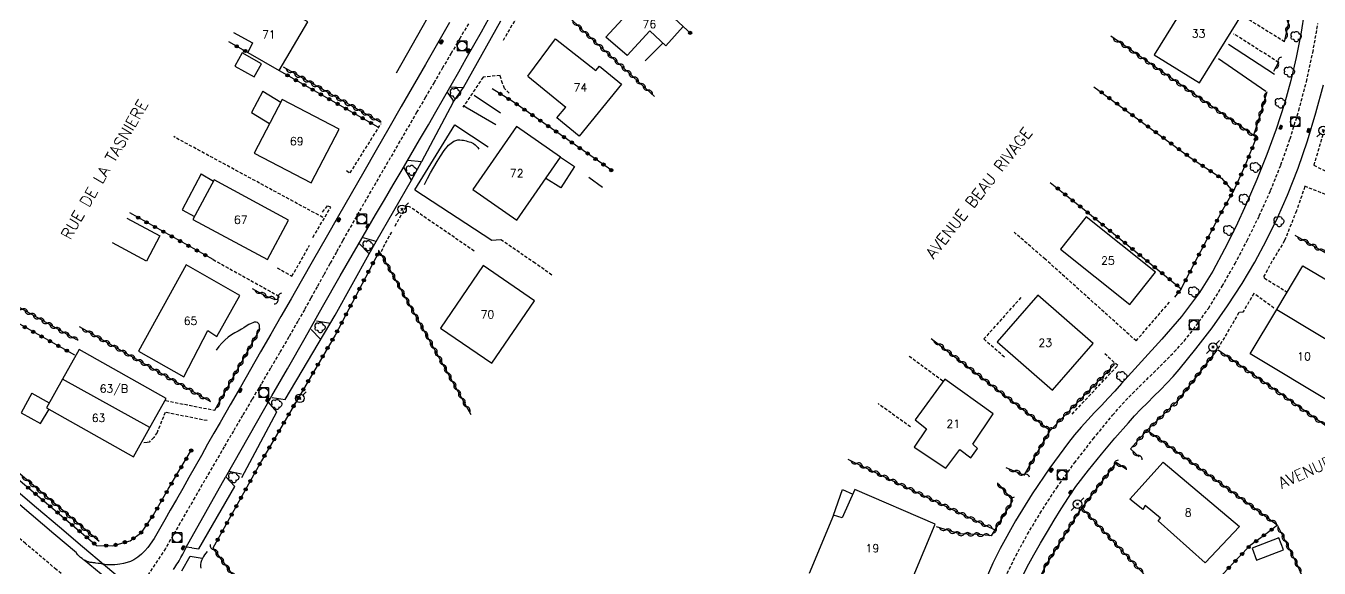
# Model space of a CAD drawing. Header units: millimetres. Extents: x 159000 to 160002, y 156999 to 158000.
# Drawn here: x 159634.4 to 159836.4, y 157409.7 to 157494.3 of the extents above; entities that cross this region are included whole.
import ezdxf
from ezdxf.enums import TextEntityAlignment as Align

# ---------------------------------------------------------------- set-up
doc = ezdxf.new("R2010")
doc.units = ezdxf.units.MM
doc.linetypes.add('DASHED', pattern=[0.75, 0.5, -0.25])
doc.layers.get('0').update_dxf_attribs({"linetype": 'CONTINUOUS'})
for name, color, linetype in [('W0001', 6, 'DASHED'), ('W0006', 2, 'CONTINUOUS'), ('W0008', 7, 'CONTINUOUS'), ('W0014', 7, 'CONTINUOUS'), ('W0017', 7, 'CONTINUOUS'), ('W0051', 7, 'CONTINUOUS'), ('W0101', 7, 'CONTINUOUS'), ('W0104', 1, 'CONTINUOUS'), ('W0112', 1, 'DASHED'), ('W0211', 2, 'CONTINUOUS'), ('W0300', 7, 'CONTINUOUS'), ('W0303', 7, 'CONTINUOUS'), ('W0310', 3, 'CONTINUOUS'), ('W0323', 7, 'CONTINUOUS'), ('W0333', 7, 'CONTINUOUS'), ('W0401', 7, 'CONTINUOUS'), ('W0420', 7, 'CONTINUOUS'), ('W0473', 7, 'CONTINUOUS'), ('W0989', 7, 'CONTINUOUS'), ('W0991', 7, 'CONTINUOUS'), ('W1102', 7, 'CONTINUOUS')]:
    doc.layers.add(name, color=color, linetype=linetype)
doc.styles.get("Standard").update_dxf_attribs({"font": 'romans.shx', "width": 0.85})

# ---------------------------------------------------------------- blocks, each defined once
blk = doc.blocks.new('T300')
for p, q in [((-0.8, 0.51), (-0.86, 0.34)), ((-0.86, 0.34), (-0.86, 0.17)), ((-0.86, 0.17), (-0.74, 0.06)), ((-0.69, 0.63), (-0.8, 0.51)), ((-0.8, -0.06), (-0.74, 0.06)), ((-0.74, 0.06), (-0.69, 0.11)), ((-0.57, 0.69), (-0.69, 0.63)), ((-0.46, 0.69), (-0.57, 0.69)), ((-0.29, 0.63), (-0.46, 0.69)), ((-0.29, 0.63), (-0.17, 0.74)), ((-0.23, 0.57), (-0.29, 0.63)), ((-0.17, 0.74), (-0.06, 0.8)), ((-0.06, 0.8), (0.06, 0.8)), ((0.06, 0.8), (0.23, 0.74)), ((0.23, 0.74), (0.34, 0.63)), ((0.34, 0.63), (0.4, 0.51)), ((0.46, 0.46), (0.34, 0.46)), ((0.4, 0.51), (0.4, 0.46)), ((0.57, 0.4), (0.46, 0.46)), ((0.57, 0.4), (0.69, 0.29)), ((0.69, 0.29), (0.74, 0.17)), ((0.74, 0.06), (0.69, -0.17)), ((0.74, 0.17), (0.74, 0.06)), ((-0.8, -0.17), (-0.8, -0.06)), ((-0.8, -0.23), (-0.8, -0.17)), ((-0.74, -0.34), (-0.8, -0.23)), ((-0.69, -0.4), (-0.74, -0.34)), ((-0.51, -0.46), (-0.69, -0.4)), ((-0.4, -0.46), (-0.51, -0.46)), ((-0.4, -0.46), (-0.34, -0.46)), ((-0.34, -0.46), (-0.34, -0.4)), ((-0.34, -0.51), (-0.34, -0.46)), ((-0.29, -0.63), (-0.34, -0.51)), ((-0.17, -0.74), (-0.29, -0.63)), ((-0.06, -0.8), (-0.17, -0.74)), ((0.06, -0.8), (-0.06, -0.8)), ((0.17, -0.74), (0.06, -0.8)), ((0.23, -0.69), (0.17, -0.74)), ((0.29, -0.46), (0.23, -0.46)), ((0.29, -0.63), (0.23, -0.69)), ((0.46, -0.4), (0.29, -0.46)), ((0.34, -0.51), (0.29, -0.63)), ((0.34, -0.51), (0.34, -0.46)), ((0.57, -0.34), (0.46, -0.4)), ((0.63, -0.29), (0.57, -0.34)), ((0.69, -0.17), (0.63, -0.29))]:
    blk.add_line(p, q)
blk = doc.blocks.new('T401')
for p, q in [((-0.3, 0.3), (0, 0.3)), ((-0.3, -0.25), (-0.3, 0.3)), ((-0.3, 0.15), (0, 0.15)), ((-0.3, 0), (0, 0)), ((0, 0.3), (0, -0.25)), ((-0.3, -0.15), (0, -0.15)), ((-0.3, -0.25), (-0.3, -0.3)), ((-0.3, -0.3), (0, -0.3)), ((0, -0.3), (0, -0.25))]:
    blk.add_line(p, q)
blk = doc.blocks.new('T420')
for p, q in [((0.75, 0.75), (-0.75, 0.75)), ((-0.75, 0.75), (-0.75, -0.75)), ((0.75, 0.75), (0.75, -0.75)), ((0.75, -0.75), (-0.75, -0.75))]:
    blk.add_line(p, q)
blk.add_ellipse((0, 0), major_axis=(-0.53, 0.53), ratio=1, start_param=3.926991, end_param=10.210176)
blk = doc.blocks.new('T473')
for p, q in [((-0.166667, 0.166667), (0.166667, -0.166667)), ((-0.166667, -0.166667), (0.166667, 0.166667)), ((0.500001, 0.500001), (1.000002, 1.000002)), ((-1.000002, -1.000002), (-0.500001, -0.500001))]:
    blk.add_line(p, q)
blk.add_ellipse((0, 0), major_axis=(0.471405, 0.471405), ratio=1, start_param=5.4977871438, end_param=11.780972451)
blk = doc.blocks.new('t310o')
at = {"color": 0, "linetype": 'Continuous'}
for centre, start, end in [((-0.5, 0.38), 216.8699, 323.1304), ((0.5, -0.37), 36.8699, 143.1303)]:
    blk.add_arc(centre, 0.625, start, end, dxfattribs=at)
blk = doc.blocks.new('t323o')
at = {"color": 0, "linetype": 'Continuous'}
for radius in [0.25, 0.15]:
    blk.add_circle((0, 0), radius, dxfattribs=at)

msp = doc.modelspace()

# ---------------------------------------------------------------- linework, layer by layer
at = {"layer": 'W0001'}
for points in [[(159703.49, 157494.63), (159702.15, 157492.33), (159700.81, 157490.04), (159699.46, 157487.74), (159698.12, 157485.45), (159696.78, 157483.15), (159695.44, 157480.86), (159692.79, 157476.29), (159690.14, 157471.73), (159687.49, 157467.17), (159684.87, 157462.59), (159683.86, 157460.79), (159682.86, 157459), (159681.86, 157457.2), (159680.87, 157455.39), (159679.87, 157453.59), (159678.87, 157451.79), (159677.87, 157450), (159676.85, 157448.21), (159675.43, 157445.75), (159674, 157443.29), (159672.56, 157440.85), (159671.11, 157438.4), (159669.67, 157435.96), (159668.22, 157433.51), (159666.78, 157431.07), (159665.34, 157428.61), (159663.04, 157424.65), (159660.75, 157420.69), (159658.46, 157416.72), (159656.18, 157412.74), (159648.69, 157401.4)], [(159787.31, 157408.18), (159788.98, 157411.61), (159790.81, 157414.95), (159792.77, 157418.23), (159795.37, 157422.22), (159798.16, 157426.09), (159801.08, 157429.85), (159804.1, 157433.54), (159805.61, 157435.27), (159807.2, 157436.93), (159808.83, 157438.54), (159810.48, 157440.14), (159812.12, 157441.75), (159813.72, 157443.4), (159815.26, 157445.11), (159816.71, 157446.9), (159819.07, 157450.21), (159821.22, 157453.66), (159823.22, 157457.19), (159825.11, 157460.78), (159827, 157464.65), (159828.77, 157468.59), (159830.38, 157472.59), (159831.82, 157476.66), (159833.18, 157481.09), (159834.37, 157485.58), (159835.37, 157490.1), (159836.17, 157494.67)], [(159648.69, 157401.4), (159643.89, 157405.43), (159639.1, 157409.46), (159634.31, 157413.5), (159629.52, 157417.54), (159623.06, 157422.98), (159616.6, 157428.42), (159610.13, 157433.85), (159603.66, 157439.28), (159581.21, 157458.01)]]:
    msp.add_lwpolyline(points, dxfattribs=at)
at = {"layer": 'W0006'}
for points in [[(159702.71, 157484.66), (159708.55, 157495.06)], [(159700.6, 157484.79), (159702.71, 157484.66)], [(159701.01, 157482.85), (159701.11, 157482.36), (159696.14, 157473.05), (159694, 157473.27)], [(159701.01, 157482.85), (159700.18, 157484.01)], [(159689.07, 157460.63), (159694.62, 157470.22), (159693.39, 157472.23)], [(159687.99, 157458.72), (159686.4, 157460.35)], [(159689.07, 157460.63), (159686.91, 157461.24)], [(159674.87, 157435.99), (159682.67, 157449.17), (159687.99, 157458.72)], [(159679.77, 157448.27), (159681.92, 157447.91)], [(159680.36, 157445.42), (159678.9, 157446.92)], [(159672.82, 157436.3), (159674.87, 157435.99)], [(159668.08, 157423.82), (159673.56, 157434.08), (159672.25, 157435.59)], [(159667.01, 157422.42), (159665.61, 157423.93)], [(159668.07, 157424.36), (159666.08, 157424.77)], [(159661.4, 157412.66), (159667.01, 157422.42)], [(159660.27, 157412.82), (159659.4, 157412.92)], [(159660.27, 157412.82), (159661.4, 157412.66)]]:
    msp.add_lwpolyline(points, dxfattribs=at)
at = {"layer": 'W0008'}
for points in [[(159665.59, 157423.9), (159667.99, 157428.12), (159670.4, 157432.34), (159672.8, 157436.56), (159675.21, 157440.78), (159677.97, 157445.62), (159680.72, 157450.45), (159683.48, 157455.29), (159686.26, 157460.11), (159687.62, 157462.46), (159688.99, 157464.8), (159690.37, 157467.13), (159691.75, 157469.47), (159693.13, 157471.8), (159694.5, 157474.14), (159695.87, 157476.48), (159697.23, 157478.82), (159698.42, 157480.9), (159699.61, 157482.97), (159700.79, 157485.05), (159701.97, 157487.13), (159703.15, 157489.22), (159704.33, 157491.3), (159705.51, 157493.38), (159706.69, 157495.46)], [(159659.4, 157412.92), (159665.56, 157423.87)]]:
    msp.add_lwpolyline(points, dxfattribs=at)
at = {"layer": 'W0014'}
for points in [[(159834.08, 157496.62), (159833.49, 157492.97), (159832.78, 157489.34), (159831.92, 157485.74), (159830.94, 157482.17), (159829.65, 157478.17), (159828.21, 157474.23), (159826.64, 157470.34), (159824.96, 157466.49), (159823.32, 157462.95), (159821.6, 157459.44), (159819.73, 157456), (159817.65, 157452.69), (159814.85, 157448.93), (159811.79, 157445.38), (159808.62, 157441.93), (159805.5, 157438.46), (159804.47, 157437.31), (159803.41, 157436.18), (159802.34, 157435.06), (159801.27, 157433.94), (159800.21, 157432.81), (159799.17, 157431.66), (159798.16, 157430.48), (159797.19, 157429.27), (159794.28, 157425.31), (159791.52, 157421.24), (159788.94, 157417.06), (159786.56, 157412.76), (159785.41, 157410.43), (159784.36, 157408.06)], [(159700.52, 157494.83), (159696.76, 157488.28), (159693, 157481.73), (159691.05, 157478.32), (159689.09, 157474.91), (159687.14, 157471.49), (159685.18, 157468.08), (159683.22, 157464.67), (159681.27, 157461.26), (159679.31, 157457.84), (159677.36, 157454.43), (159675.78, 157451.68), (159674.2, 157448.93), (159672.62, 157446.18), (159671.03, 157443.43), (159669.45, 157440.68), (159667.87, 157437.93), (159666.29, 157435.17), (159664.72, 157432.42), (159663.74, 157430.71), (159662.76, 157428.99), (159661.79, 157427.27), (159660.81, 157425.55), (159659.84, 157423.83), (159658.86, 157422.12), (159657.87, 157420.4), (159656.88, 157418.7), (159656.06, 157417.23), (159655.26, 157415.74), (159654.4, 157414.28), (159653.4, 157412.91), (159652.93, 157412.36), (159652.42, 157411.84), (159651.86, 157411.37), (159651.24, 157410.97), (159650.72, 157410.72), (159650.17, 157410.54), (159649.61, 157410.41), (159649.05, 157410.3), (159648.67, 157410.24), (159648.28, 157410.21), (159647.9, 157410.19), (159647.51, 157410.19), (159647.24, 157410.19), (159646.97, 157410.21), (159646.7, 157410.23), (159646.43, 157410.27)], [(159701.11, 157482.36), (159702.71, 157484.66)], [(159789.83, 157407.96), (159790.77, 157409.86), (159791.78, 157411.73), (159792.84, 157413.57), (159793.91, 157415.39), (159794.97, 157417.18), (159796.06, 157418.94), (159797.19, 157420.69), (159798.38, 157422.39), (159800.32, 157424.97), (159802.35, 157427.48), (159804.45, 157429.94), (159806.57, 157432.37), (159807.54, 157433.43), (159808.53, 157434.46), (159809.54, 157435.48), (159810.56, 157436.49), (159811.57, 157437.5), (159812.57, 157438.53), (159813.55, 157439.58), (159814.49, 157440.66), (159817.12, 157443.89), (159819.65, 157447.19), (159822.06, 157450.59), (159824.33, 157454.08), (159826.31, 157457.42), (159828.15, 157460.83), (159829.85, 157464.31), (159831.42, 157467.86), (159833.07, 157472.08), (159834.53, 157476.37), (159835.85, 157480.71), (159837.04, 157485.08)], [(159694.62, 157470.22), (159696.14, 157473.05)], [(159687.98, 157458.72), (159689.07, 157460.63)], [(159657.43, 157409.48), (159657.61, 157409.75), (159657.78, 157410.01), (159657.96, 157410.28), (159658.13, 157410.54), (159658.29, 157410.82), (159658.58, 157411.34), (159658.86, 157411.86), (159659.13, 157412.39), (159659.4, 157412.92)], [(159658.71, 157409.24), (159660.03, 157411.54)], [(159660.03, 157411.54), (159661.9, 157411.24)]]:
    msp.add_lwpolyline(points, dxfattribs=at)
at = {"layer": 'W0017'}
for points in [[(159822.2, 157491.43), (159829.37, 157486.75)], [(159828.01, 157484.05), (159820.66, 157489.16)], [(159707.79, 157478.84), (159702.68, 157481.82)], [(159701.34, 157478.87), (159706.57, 157475.43)], [(159707.12, 157460.8), (159695.11, 157468.67)], [(159708.52, 157460.9), (159707.12, 157460.8)], [(159670.7, 157446.53), (159670.78, 157446.67), (159670.84, 157446.83), (159670.87, 157446.99), (159670.88, 157447.16), (159670.87, 157447.37), (159670.84, 157447.59), (159670.74, 157447.81), (159670.57, 157447.98), (159670.31, 157448.06), (159670.04, 157448.03), (159669.8, 157447.94), (159669.58, 157447.86), (159669.18, 157447.68), (159668.79, 157447.45), (159668.43, 157447.19), (159668.06, 157446.96), (159667.53, 157446.66), (159667, 157446.38), (159666.47, 157446.07), (159665.98, 157445.72), (159665.45, 157445.26), (159664.95, 157444.77), (159664.49, 157444.25), (159664.07, 157443.69)]]:
    msp.add_lwpolyline(points, dxfattribs=at)
at = {"layer": 'W0051'}
for points in [[(159646.78, 157409.96), (159643.2, 157413.01), (159639.62, 157416.06), (159636.03, 157419.1), (159632.44, 157422.13), (159625.5, 157427.98), (159618.56, 157433.82), (159611.61, 157439.65), (159604.65, 157445.47), (159601.66, 157447.97), (159598.66, 157450.47), (159595.66, 157452.97), (159592.66, 157455.47), (159589.66, 157457.96), (159586.66, 157460.46), (159583.66, 157462.96), (159580.66, 157465.46), (159575.3, 157469.96), (159569.93, 157474.45), (159564.58, 157478.95), (159559.22, 157483.46)], [(159642.27, 157412.04), (159638.73, 157415.04), (159635.18, 157418.05), (159631.63, 157421.04), (159628.07, 157424.03), (159624.75, 157426.81), (159621.43, 157429.57), (159618.1, 157432.34), (159614.77, 157435.1), (159611.44, 157437.86), (159608.12, 157440.62), (159604.79, 157443.39), (159601.48, 157446.16), (159595.03, 157451.57), (159588.59, 157456.99), (159582.16, 157462.42), (159575.73, 157467.85)], [(159646.65, 157410.25), (159646.32, 157410.31), (159645.98, 157410.37), (159645.65, 157410.42), (159645.31, 157410.47), (159645.16, 157410.49), (159645.02, 157410.51), (159644.87, 157410.52), (159644.72, 157410.53), (159644.57, 157410.54), (159644.42, 157410.56), (159644.27, 157410.59), (159644.13, 157410.63), (159643.87, 157410.73), (159643.61, 157410.85), (159643.37, 157410.99), (159643.14, 157411.15), (159642.9, 157411.34), (159642.68, 157411.55), (159642.47, 157411.77), (159642.27, 157412.01)], [(159659.05, 157398.07), (159656.94, 157399.84), (159654.83, 157401.6), (159652.71, 157403.35), (159650.59, 157405.1), (159648.81, 157406.56), (159647.03, 157408.01), (159645.24, 157409.46), (159643.45, 157410.9)], [(159660.11, 157398.82), (159646.78, 157409.96)]]:
    msp.add_lwpolyline(points, dxfattribs=at)
at = {"layer": 'W0101'}
for points in [[(159817.41, 157500.78), (159810.58, 157489.77), (159817.66, 157485.38), (159824.49, 157496.4)], [(159724.97, 157492.51), (159731.33, 157499.49), (159737.02, 157494.21), (159734.3, 157491.15), (159731.83, 157493.5), (159728.26, 157489.65)], [(159674.38, 157482.8), (159670.03, 157474.43), (159678.95, 157469.78), (159683.3, 157478.15)], [(159710.98, 157478.59), (159704.16, 157468.76), (159711.07, 157463.97), (159717.89, 157473.8)], [(159660.46, 157464.09), (159672.08, 157457.81), (159675.4, 157463.97), (159663.78, 157470.25)], [(159795.94, 157459.47), (159806.77, 157450.82), (159810.79, 157455.85), (159799.96, 157464.5)], [(159667.81, 157452.21), (159659.42, 157456.98), (159651.96, 157443.52), (159659.02, 157439.54), (159662.77, 157446.75), (159664.2, 157445.83)], [(159705.77, 157456.88), (159699.11, 157447.11), (159707.15, 157441.63), (159713.81, 157451.4)], [(159786.09, 157444.98), (159794.71, 157437.45), (159801.06, 157444.71), (159792.44, 157452.25), (159786.09, 157444.98)], [(159785.43, 157433.73), (159777.87, 157439.14), (159773.27, 157432.79), (159775.02, 157431.4), (159773.13, 157428.56), (159778.05, 157425.25), (159780.24, 157428.2), (159781.94, 157426.86), (159783, 157428.34), (159782.27, 157429.02)], [(159811.99, 157426.22), (159823.93, 157416.17), (159818.54, 157410.49), (159811.2, 157417.07), (159811.58, 157417.45), (159809.2, 157419.42), (159808.82, 157418.8), (159806.79, 157420.45)]]:
    msp.add_lwpolyline(points, close=True, dxfattribs=at)
for points in [[(159673.93, 157487.3), (159678.38, 157494.9), (159672.97, 157497.95), (159672.21, 157496.68), (159672.21, 157496.65), (159669.59, 157498.08)], [(159666.81, 157493.26), (159669.78, 157491.65), (159669.02, 157490.15), (159673.93, 157487.3)], [(159712.79, 157486.46), (159717.09, 157492.24), (159723.37, 157487.31)], [(159712.79, 157486.46), (159718.7, 157481.62)], [(159723.37, 157487.31), (159723.96, 157488.02), (159727.41, 157485.18), (159720.76, 157477.08), (159717.3, 157479.92)], [(159717.3, 157479.92), (159718.7, 157481.62)], [(159829.76, 157450.05), (159833.83, 157456.82), (159846.93, 157449.09), (159847.37, 157446.79), (159846.26, 157444.88), (159843.94, 157444.36), (159843.02, 157444.86), (159841.75, 157442.8)], [(159838.47, 157435.38), (159825.6, 157443.13), (159829.76, 157450.05)], [(159653.72, 157431.6), (159656.27, 157436.12), (159642.69, 157443.77), (159640.08, 157439.14)], [(159640.08, 157439.14), (159637.58, 157434.7), (159651.16, 157427.06), (159653.72, 157431.6)], [(159770.98, 157403.59), (159776.37, 157416.52), (159763.85, 157421.95), (159761.85, 157417.5), (159760.49, 157417.96), (159756.72, 157408.82)]]:
    msp.add_lwpolyline(points, dxfattribs=at)
at = {"layer": 'W0104'}
for points in [[(159731.11, 157488.84), (159733.83, 157491.6)], [(159671.36, 157484.08), (159669.62, 157480.78), (159672.44, 157479.07)], [(159671.36, 157484.08), (159674.17, 157482.39)], [(159717.89, 157473.8), (159720.04, 157472.34), (159717.9, 157469.03), (159715.59, 157470.48)], [(159661.72, 157471.21), (159658.77, 157465.59), (159660.69, 157464.52)], [(159661.72, 157471.21), (159663.67, 157470.03)], [(159650.14, 157464.29), (159655.31, 157461.55), (159653.21, 157457.59)], [(159653.21, 157457.59), (159647.9, 157460.41)], [(159635.3, 157436.96), (159633.65, 157433.92), (159636.64, 157432.26)], [(159635.3, 157436.96), (159638.02, 157435.48)], [(159636.64, 157432.26), (159638.02, 157434.46)], [(159760.49, 157417.96), (159761.92, 157421.92), (159763.52, 157421.23)]]:
    msp.add_lwpolyline(points, dxfattribs=at)
for points in [[(159671.17, 157488.39), (159668.15, 157490.07), (159667.01, 157488), (159670.02, 157486.32)], [(159830.06, 157414.4), (159825.88, 157412.78), (159826.59, 157410.93), (159830.77, 157412.55)]]:
    msp.add_lwpolyline(points, close=True, dxfattribs=at)
at = {"layer": 'W0112'}
for points in [[(159717.49, 157506.67), (159708.84, 157491.91)], [(159830.96, 157491.79), (159824.56, 157495.76)], [(159830.02, 157488.59), (159822.99, 157493.05)], [(159708.42, 157486.55), (159705.78, 157486.3), (159702.62, 157481.59)], [(159709.85, 157483.78), (159709.14, 157484.51), (159708.8, 157485.29), (159708.42, 157486.55)], [(159684.46, 157471.7), (159685.02, 157471.34), (159689.85, 157479.05)], [(159680.76, 157464.39), (159657.46, 157477)], [(159837.14, 157478.03), (159835.51, 157472.53)], [(159835.51, 157472.53), (159839.18, 157470.82)], [(159834.12, 157469.2), (159832.81, 157465.42), (159830.96, 157460.78), (159828.98, 157457.52), (159827.74, 157455.21)], [(159838.06, 157467.71), (159834.11, 157469.26)], [(159679.21, 157461.28), (159681.98, 157465.98), (159681.4, 157466.22), (159680.54, 157465.03)], [(159704.38, 157459.15), (159694.28, 157466.07), (159693.98, 157466.1), (159693.69, 157466.04), (159691.91, 157462.87)], [(159691.48, 157462.12), (159690.39, 157460.18), (159689.62, 157458.53)], [(159716.52, 157455.41), (159713.92, 157457.24), (159708.52, 157460.93)], [(159807.78, 157445.13), (159793.57, 157457.88), (159788.72, 157462.08)], [(159673.64, 157456.53), (159675.93, 157455.22), (159678.68, 157460.05)], [(159663.6, 157457.83), (159673.98, 157452.07)], [(159827.74, 157455.21), (159827.77, 157454.92)], [(159827.8, 157454.93), (159831.28, 157452.8)], [(159829.3, 157450.26), (159826.15, 157452.53), (159824.44, 157449.6), (159823.83, 157449.54), (159820.38, 157443.66)], [(159789.77, 157451.91), (159783.99, 157445.44), (159787.35, 157442.52)], [(159807.78, 157445.13), (159812.99, 157451.19)], [(159772.32, 157442.77), (159777.65, 157438.85)], [(159797.77, 157433.7), (159804.9, 157441.27), (159802.79, 157443.18)], [(159662.67, 157432.69), (159656.13, 157433.97), (159654.85, 157430.86), (159654.34, 157430.06), (159653.61, 157429.35), (159653.3, 157429.26)], [(159656.21, 157435.81), (159663.87, 157434.31)], [(159772.54, 157431.7), (159767.46, 157435.34)], [(159653.3, 157429.26), (159652.66, 157429.23)]]:
    msp.add_lwpolyline(points, dxfattribs=at)
at = {"layer": 'W0211'}
msp.add_lwpolyline([(159696.64, 157469.55), (159697.07, 157470.47), (159697.54, 157471.37), (159698.06, 157472.25), (159698.61, 157473.1), (159699.15, 157473.95), (159699.7, 157474.83), (159700.37, 157475.65), (159701.21, 157476.3), (159701.52, 157476.42), (159701.84, 157476.48), (159702.17, 157476.48), (159702.48, 157476.47), (159702.71, 157476.45), (159702.94, 157476.39), (159703.16, 157476.33), (159703.38, 157476.26), (159703.61, 157476.2), (159703.84, 157476.13), (159704.07, 157476.05), (159704.29, 157475.94), (159704.54, 157475.75), (159704.76, 157475.54), (159704.96, 157475.31), (159705.13, 157475.05)], dxfattribs=at)
at = {"layer": 'W0300'}
for points in [[(159708.49, 157480.69), (159704.38, 157483.42)], [(159722.29, 157470.67), (159724.41, 157469.13)]]:
    msp.add_lwpolyline(points, dxfattribs=at)
at = {"layer": 'W0303'}
msp.add_lwpolyline([(159692.27, 157486.98), (159701.17, 157502.7)], dxfattribs=at)
at = {"layer": 'W0310'}
for points in [[(159714.09, 157500.74), (159721.35, 157493.55), (159732.56, 157483.28)], [(159830.96, 157491.79), (159831.51, 157494.35), (159832.02, 157498.32)], [(159826.57, 157476.85), (159803.8, 157492.68)], [(159829.29, 157487.21), (159830.02, 157488.59)], [(159689.69, 157479.28), (159674.59, 157487.82)], [(159828.21, 157484.01), (159827.18, 157480.58), (159826.12, 157477.23)], [(159832.54, 157461.63), (159845.55, 157454.13), (159853.82, 157449.61)], [(159689.96, 157458.49), (159689.53, 157459.1)], [(159703.94, 157433.57), (159689.96, 157458.49)], [(159642.32, 157445.3), (159624.63, 157455.24)], [(159669.7, 157453.33), (159671.71, 157452.23), (159673.23, 157451.61), (159673.67, 157451.62), (159673.98, 157452.07)], [(159663.25, 157435.63), (159642.75, 157447.33)], [(159663.86, 157434.33), (159670.7, 157446.53)], [(159775.77, 157445.52), (159794.34, 157431.14)], [(159820.37, 157443.69), (159814.21, 157435.77), (159809.4, 157431.08), (159806.88, 157428.28)], [(159838.84, 157430.85), (159830.92, 157436.45), (159820.57, 157443.69)], [(159645.81, 157413.83), (159613.99, 157440.86)], [(159794.34, 157431.14), (159804.34, 157441.4)], [(159790.36, 157424.22), (159794.34, 157431.14)], [(159809.49, 157431.18), (159825.02, 157419.94), (159829.79, 157416.41)], [(159806.88, 157428.28), (159808.24, 157427.03)], [(159762.77, 157426.68), (159763.6, 157426.27), (159785.71, 157415.66)], [(159806.1, 157425.15), (159804.67, 157426.14), (159798.8, 157418.45), (159793.81, 157410.4), (159790.02, 157402.91)], [(159787.41, 157425.39), (159790.36, 157424.19)], [(159786.23, 157422.84), (159788.44, 157420.23), (159785.15, 157414.72)], [(159821.53, 157386.56), (159813.88, 157403.54), (159799.26, 157419.11)], [(159785.16, 157414.69), (159783.23, 157414.93), (159780.18, 157415), (159776.6, 157416.11)], [(159829.83, 157416.35), (159832.88, 157410.29), (159838.4, 157397.66), (159839.69, 157394.76)], [(159663.59, 157412.79), (159669.99, 157404.14), (159680.3, 157398.65), (159687.86, 157393.19), (159693.56, 157387.83), (159696.75, 157382.3), (159697.57, 157377.11), (159697.44, 157373.41), (159696.94, 157370.9), (159701.24, 157367.04)]]:
    msp.add_lwpolyline(points, dxfattribs=at)
at = {"layer": 'W0323'}
for points in [[(159737.02, 157494.21), (159738.22, 157493.11)], [(159665.99, 157491.83), (159669.02, 157490.15)], [(159673.93, 157487.3), (159689.36, 157478.52)], [(159725.89, 157471.7), (159723.78, 157473.2), (159710.48, 157482.44), (159707.21, 157484.46)], [(159801.17, 157484.8), (159816.21, 157473.76), (159821.08, 157470.52), (159822.91, 157468.39)], [(159822.94, 157468.36), (159824.88, 157472.6), (159826.57, 157476.85)], [(159794.36, 157469.85), (159796.42, 157468.19), (159799.64, 157465.63), (159814.82, 157453.27), (159813.75, 157451.98)], [(159814.82, 157453.27), (159817.4, 157458.24), (159821.16, 157465.3), (159822.91, 157468.39)], [(159584.43, 157464.95), (159614.39, 157439.41), (159645.41, 157413.2)], [(159663.6, 157457.83), (159650.6, 157465.09)], [(159689.53, 157459.1), (159682.66, 157446.02), (159671.16, 157426.39), (159663.59, 157412.79)], [(159641.99, 157442.92), (159623.13, 157453.5), (159624.63, 157455.24)], [(159645.41, 157413.2), (159647.9, 157413.16), (159650.67, 157413.95), (159652.47, 157415.31), (159654.31, 157417.99), (159656.6, 157421.98), (159660.26, 157428.14)], [(159829.86, 157416.36), (159827.8, 157414.83), (159825.58, 157413.2), (159823.83, 157411.37), (159821.35, 157408.78), (159819.69, 157407.05), (159817.47, 157405.45), (159815.36, 157404.21), (159813.87, 157403.55)]]:
    msp.add_lwpolyline(points, dxfattribs=at)
at = {"layer": 'W0333'}
for points in [[(159695.1, 157468.7), (159701.34, 157478.87)], [(159662.66, 157412.29), (159662.45, 157412.03), (159662.26, 157411.76), (159662.09, 157411.47), (159661.95, 157411.17), (159661.82, 157410.87), (159661.71, 157410.57), (159661.64, 157410.24), (159661.63, 157409.91), (159661.67, 157409.66)]]:
    msp.add_lwpolyline(points, dxfattribs=at)
at = {"layer": 'W1102'}
for points in [[(159829.76, 157450.05), (159841.75, 157442.8)], [(159653.72, 157431.6), (159640.08, 157439.14)]]:
    msp.add_lwpolyline(points, dxfattribs=at)

# ---------------------------------------------------------------- block references
at = {"layer": 'W0300'}
for p in [(159832.79, 157492.61), (159831.76, 157487.1), (159701.49, 157483.76), (159830.36, 157482.23), (159694.62, 157471.73), (159826.43, 157472.19), (159824.71, 157467.23), (159830.12, 157463.73), (159822.29, 157462.36), (159687.83, 157459.99), (159816.82, 157452.78), (159680.35, 157447.2), (159805.58, 157439.55), (159673.6, 157435.21), (159666.87, 157423.8)]:
    msp.add_blockref('T300', p, dxfattribs=at)
at = {"layer": 'W0310'}
for p, rotation in [((159720.48, 157494.41), 315.2575340977656), ((159831.55, 157494.72), 82.63341810419537), ((159721.56, 157493.36), 317.5072742736032), ((159722.66, 157492.35), 317.5072742736032), ((159805.03, 157491.82), 145.1985733295798), ((159831.27, 157493.25), 77.98761260402452), ((159723.77, 157491.34), 317.5072742736032), ((159724.87, 157490.32), 317.5072742736032), ((159806.27, 157490.97), 145.1985733295798), ((159807.5, 157490.11), 145.1985733295798), ((159725.98, 157489.31), 317.5072742736032), ((159727.09, 157488.3), 317.5072742736032), ((159808.73, 157489.25), 145.1985733295798), ((159809.96, 157488.4), 145.1985733295798), ((159829.99, 157488.53), 62.25511100184648), ((159675.89, 157487.08), 150.5226109436763), ((159677.2, 157486.34), 150.5226109436763), ((159728.19, 157487.28), 317.5072742736032), ((159729.3, 157486.27), 317.5072742736032), ((159811.19, 157487.54), 145.1985733295798), ((159812.42, 157486.69), 145.1985733295798), ((159813.66, 157485.83), 145.1985733295798), ((159678.5, 157485.61), 150.5226109436763), ((159679.81, 157484.87), 150.5226109436763), ((159681.12, 157484.13), 150.5226109436763), ((159730.4, 157485.26), 317.5072742736032), ((159731.51, 157484.24), 317.5072742736032), ((159814.89, 157484.97), 145.1985733295798), ((159816.12, 157484.12), 145.1985733295798), ((159682.42, 157483.39), 150.5226109436763), ((159683.73, 157482.65), 150.5226109436763), ((159685.03, 157481.92), 150.5226109436763), ((159817.35, 157483.26), 145.1985733295798), ((159818.58, 157482.4), 145.1985733295798), ((159827.47, 157481.53), 253.2854319419357), ((159827.9, 157482.96), 253.2854319419357), ((159686.34, 157481.18), 150.5226109436763), ((159687.65, 157480.44), 150.5226109436763), ((159688.95, 157479.7), 150.5226109436763), ((159819.81, 157481.55), 145.1985733295798), ((159821.05, 157480.69), 145.1985733295798), ((159822.28, 157479.84), 145.1985733295798), ((159827.03, 157480.09), 252.3131300554947), ((159823.51, 157478.98), 145.1985733295798), ((159824.74, 157478.12), 145.1985733295798), ((159826.57, 157478.66), 252.3131300554947), ((159825.97, 157477.27), 145.1985733295798), ((159833.84, 157460.88), 330.0435336842092), ((159835.14, 157460.13), 330.0435336842092), ((159690, 157458.43), 119.283616701214), ((159690.73, 157457.12), 119.283616701214), ((159836.44, 157459.38), 330.0435336842092), ((159691.47, 157455.81), 119.283616701214), ((159692.2, 157454.5), 119.283616701214), ((159692.94, 157453.2), 119.283616701214), ((159671.02, 157452.61), 331.1716487055163), ((159672.37, 157451.96), 337.7774008972317), ((159673.74, 157451.73), 55.25821580019269), ((159693.67, 157451.89), 119.283616701214), ((159633.78, 157450.1), 150.6757803737716), ((159635.09, 157449.36), 150.6757803737716), ((159694.4, 157450.58), 119.283616701214), ((159695.14, 157449.27), 119.283616701214), ((159636.4, 157448.63), 150.6757803737716), ((159637.71, 157447.9), 150.6757803737716), ((159695.87, 157447.96), 119.283616701214), ((159639.01, 157447.16), 150.6757803737716), ((159640.32, 157446.43), 150.6757803737716), ((159641.63, 157445.69), 150.6757803737716), ((159644.05, 157446.59), 150.2713756428524), ((159645.35, 157445.85), 150.2713756428524), ((159670.47, 157446.11), 60.71569968225143), ((159696.6, 157446.65), 119.283616701214), ((159697.34, 157445.35), 119.283616701214), ((159646.65, 157445.1), 150.2713756428524), ((159647.96, 157444.36), 150.2713756428524), ((159649.26, 157443.61), 150.2713756428524), ((159669, 157443.49), 60.71569968225143), ((159669.73, 157444.8), 60.71569968225143), ((159698.07, 157444.04), 119.283616701214), ((159776.96, 157444.6), 322.2373839526559), ((159778.15, 157443.68), 322.2373839526559), ((159650.56, 157442.87), 150.2713756428524), ((159651.87, 157442.13), 150.2713756428524), ((159653.17, 157441.38), 150.2713756428524), ((159668.27, 157442.18), 60.71569968225143), ((159698.8, 157442.73), 119.283616701214), ((159699.54, 157441.42), 119.283616701214), ((159779.33, 157442.76), 322.2373839526559), ((159780.52, 157441.84), 322.2373839526559), ((159818.82, 157441.7), 232.1475609205723), ((159819.74, 157442.88), 232.1475609205723), ((159821.8, 157442.83), 145.0142957194428), ((159823.03, 157441.97), 145.0142957194428), ((159654.47, 157440.64), 150.2713756428524), ((159655.77, 157439.9), 150.2713756428524), ((159666.8, 157439.57), 60.71569968225143), ((159667.53, 157440.88), 60.71569968225143), ((159700.27, 157440.11), 119.283616701214), ((159781.7, 157440.93), 322.2373839526559), ((159782.89, 157440.01), 322.2373839526559), ((159802.72, 157439.73), 45.71241450437949), ((159803.76, 157440.8), 45.71241450437949), ((159816.98, 157439.33), 232.1475609205723), ((159817.9, 157440.51), 232.1475609205723), ((159824.25, 157441.11), 145.0142957194428), ((159825.48, 157440.25), 145.0142957194428), ((159826.71, 157439.39), 145.0142957194428), ((159657.08, 157439.15), 150.2713756428524), ((159658.38, 157438.41), 150.2713756428524), ((159659.68, 157437.66), 150.2713756428524), ((159665.33, 157436.95), 60.71569968225143), ((159666.07, 157438.26), 60.71569968225143), ((159701.01, 157438.8), 119.283616701214), ((159701.74, 157437.5), 119.283616701214), ((159784.08, 157439.09), 322.2373839526559), ((159785.26, 157438.17), 322.2373839526559), ((159786.45, 157437.25), 322.2373839526559), ((159800.62, 157437.58), 45.71241450437949), ((159801.67, 157438.66), 45.71241450437949), ((159815.14, 157436.96), 232.1475609205723), ((159816.06, 157438.14), 232.1475609205723), ((159827.94, 157438.53), 145.0142957194428), ((159829.17, 157437.67), 145.0142957194428), ((159660.98, 157436.92), 150.2713756428524), ((159662.29, 157436.18), 150.2713756428524), ((159664.6, 157435.64), 60.71569968225143), ((159702.47, 157436.19), 119.283616701214), ((159703.21, 157434.88), 119.283616701214), ((159787.63, 157436.33), 322.2373839526559), ((159788.82, 157435.41), 322.2373839526559), ((159798.53, 157435.44), 45.71241450437949), ((159799.57, 157436.51), 45.71241450437949), ((159814.22, 157435.78), 232.1475609205723), ((159830.4, 157436.81), 145.0142957194428), ((159831.63, 157435.95), 144.733997347523), ((159790, 157434.5), 322.2373839526559), ((159791.19, 157433.58), 322.2373839526559), ((159796.43, 157433.29), 45.71241450437949), ((159797.48, 157434.36), 45.71241450437949), ((159812.07, 157433.68), 224.3008646587615), ((159813.15, 157434.73), 224.3008646587615), ((159832.85, 157435.08), 144.733997347523), ((159834.08, 157434.21), 144.733997347523), ((159835.3, 157433.35), 144.733997347523), ((159792.38, 157432.66), 322.2373839526559), ((159793.56, 157431.74), 322.2373839526559), ((159795.38, 157432.21), 45.71241450437949), ((159809.93, 157431.58), 224.3008646587615), ((159811, 157432.63), 224.3008646587615), ((159836.52, 157432.48), 144.733997347523), ((159793.35, 157429.42), 60.1269205226731), ((159794.1, 157430.72), 60.1269205226731), ((159807.88, 157429.39), 227.9337479907757), ((159808.89, 157430.5), 227.9337479907757), ((159810.71, 157430.3), 324.0939506049725), ((159811.92, 157429.42), 324.0939506049725), ((159791.85, 157426.82), 60.1269205226731), ((159792.6, 157428.12), 60.1269205226731), ((159807.98, 157427.26), 317.54091537159), ((159813.14, 157428.54), 324.0939506049725), ((159814.35, 157427.66), 324.0939506049725), ((159764.12, 157426.02), 334.3501490365228), ((159765.47, 157425.38), 334.3501490365228), ((159791.11, 157425.52), 60.1269205226731), ((159804.34, 157425.71), 232.6156892596917), ((159805.46, 157425.59), 145.4897848752808), ((159815.57, 157426.78), 324.0939506049725), ((159816.78, 157425.9), 324.0939506049725), ((159818, 157425.02), 324.0939506049725), ((159634.57, 157423.38), 139.6511473792067), ((159766.82, 157424.73), 334.3501490365228), ((159768.17, 157424.08), 334.3501490365228), ((159769.53, 157423.43), 334.3501490365228), ((159788.8, 157424.83), 337.8243974957484), ((159790.19, 157424.26), 337.8243974957484), ((159802.52, 157423.33), 232.6156892596917), ((159803.43, 157424.52), 232.6156892596917), ((159819.21, 157424.14), 324.0939506049725), ((159820.43, 157423.26), 324.0939506049725), ((159635.71, 157422.41), 139.6511473792067), ((159636.86, 157421.44), 139.6511473792067), ((159770.88, 157422.78), 334.3501490365228), ((159772.23, 157422.13), 334.3501490365228), ((159773.58, 157421.48), 334.3501490365228), ((159786.77, 157422.2), 310.386874854706), ((159787.74, 157421.06), 310.386874854706), ((159800.7, 157420.95), 232.6156892596917), ((159801.61, 157422.14), 232.6156892596917), ((159821.64, 157422.38), 324.0939506049725), ((159822.86, 157421.5), 324.0939506049725), ((159638, 157420.47), 139.6511473792067), ((159639.14, 157419.5), 139.6511473792067), ((159774.94, 157420.83), 334.3501490365228), ((159776.29, 157420.18), 334.3501490365228), ((159777.64, 157419.53), 334.3501490365228), ((159788.23, 157419.87), 239.1786442943218), ((159799.79, 157419.75), 232.6156892596917), ((159824.07, 157420.62), 324.0939506049725), ((159825.29, 157419.74), 323.546960007485), ((159640.29, 157418.53), 139.6511473792067), ((159641.43, 157417.56), 139.6511473792067), ((159778.99, 157418.88), 334.3501490365228), ((159780.34, 157418.23), 334.3501490365228), ((159781.7, 157417.58), 334.3501490365228), ((159786.69, 157417.3), 239.1786442943218), ((159787.46, 157418.59), 239.1786442943218), ((159798.08, 157417.29), 238.2581543591566), ((159798.88, 157418.56), 232.6156892596917), ((159799.93, 157418.39), 133.1867515208356), ((159800.96, 157417.3), 133.1867515208356), ((159826.49, 157418.85), 323.546960007485), ((159827.7, 157417.96), 323.546960007485), ((159828.91, 157417.06), 323.546960007485), ((159642.57, 157416.58), 139.6511473792067), ((159643.72, 157415.61), 139.6511473792067), ((159778.03, 157415.67), 162.6751085000157), ((159779.46, 157415.22), 162.6751085000157), ((159783.05, 157416.93), 334.3501490365228), ((159784.4, 157416.29), 334.3501490365228), ((159785.92, 157416.01), 239.1786442943218), ((159796.5, 157414.74), 238.2581543591566), ((159797.29, 157416.02), 238.2581543591566), ((159801.99, 157416.21), 133.1867515208356), ((159803.01, 157415.11), 133.1867515208356), ((159830.39, 157415.24), 296.6857848944985), ((159644.86, 157414.64), 139.6511473792067), ((159780.93, 157414.98), 178.6852457084811), ((159782.43, 157414.94), 178.6852457084811), ((159783.92, 157414.84), 173.0914423118984), ((159795.71, 157413.47), 238.2581543591566), ((159804.04, 157414.02), 133.1867515208356), ((159805.07, 157412.93), 133.1867515208356), ((159831.06, 157413.9), 296.6857848944985), ((159663.75, 157412.57), 306.4811507620371), ((159664.64, 157411.37), 306.4811507620371), ((159794.13, 157410.92), 238.2581543591566), ((159794.92, 157412.19), 238.2581543591566), ((159806.09, 157411.83), 133.1867515208356), ((159807.12, 157410.74), 133.1867515208356), ((159831.73, 157412.56), 296.6857848944985), ((159832.41, 157411.22), 296.6857848944985), ((159665.53, 157410.16), 306.4811507620371), ((159666.43, 157408.96), 306.4811507620371), ((159793.41, 157409.6), 243.1144376829777), ((159808.15, 157409.64), 133.1867515208356), ((159833.06, 157409.87), 293.6265214629061)]:
    msp.add_blockref('t310o', p, dxfattribs=dict(at, rotation=rotation))
at = {"layer": 'W0323'}
for p, rotation in [((159738.12, 157493.2), 317.5231369326693), ((159667.3, 157491.1), 330.9719743876526), ((159668.61, 157490.37), 330.9719743876526), ((159675.24, 157486.56), 330.3668413671795), ((159676.54, 157485.81), 330.3668413671795), ((159677.84, 157485.07), 330.3668413671795), ((159679.15, 157484.33), 330.3668413671795), ((159680.45, 157483.59), 330.3668413671795), ((159681.75, 157482.85), 330.3668413671795), ((159683.06, 157482.11), 330.3668413671795), ((159708.48, 157483.67), 148.3534220203903), ((159709.76, 157482.88), 148.3534220203903), ((159711.02, 157482.07), 145.2325804715501), ((159802.38, 157483.91), 323.7187693075284), ((159803.59, 157483.02), 323.7187693075284), ((159804.8, 157482.14), 323.7187693075284), ((159684.36, 157481.36), 330.3668413671795), ((159685.67, 157480.62), 330.3668413671795), ((159712.25, 157481.21), 145.2325804715501), ((159713.48, 157480.36), 145.2325804715501), ((159806, 157481.25), 323.7187693075284), ((159807.21, 157480.36), 323.7187693075284), ((159686.97, 157479.88), 330.3668413671795), ((159688.27, 157479.14), 330.3668413671795), ((159714.72, 157479.5), 145.2325804715501), ((159715.95, 157478.64), 145.2325804715501), ((159808.42, 157479.47), 323.7187693075284), ((159809.63, 157478.59), 323.7187693075284), ((159717.18, 157477.79), 145.2325804715501), ((159718.41, 157476.93), 145.2325804715501), ((159719.64, 157476.08), 145.2325804715501), ((159810.84, 157477.7), 323.7187693075284), ((159812.05, 157476.81), 323.7187693075284), ((159813.26, 157475.92), 323.7187693075284), ((159826.48, 157476.63), 68.28925567366068), ((159720.88, 157475.22), 145.2325804715501), ((159722.11, 157474.37), 145.2325804715501), ((159814.47, 157475.04), 323.7187693075284), ((159815.68, 157474.15), 323.7187693075284), ((159825.93, 157475.24), 68.28925567366068), ((159723.34, 157473.51), 145.2325804715501), ((159724.57, 157472.65), 144.4440729098189), ((159816.91, 157473.29), 326.3289730380569), ((159818.16, 157472.46), 326.3289730380569), ((159824.81, 157472.46), 65.425800012183), ((159825.37, 157473.85), 68.28925567366068), ((159725.79, 157471.77), 144.4440729098189), ((159819.41, 157471.63), 326.3289730380569), ((159820.65, 157470.8), 326.3289730380569), ((159824.19, 157471.09), 65.425800012183), ((159795.53, 157468.91), 321.0914225908721), ((159796.7, 157467.97), 321.4815175700322), ((159821.72, 157469.76), 310.7209283777378), ((159822.7, 157468.63), 310.7209283777378), ((159823.56, 157469.73), 65.425800012183), ((159797.87, 157467.03), 321.4815175700322), ((159799.04, 157466.1), 321.4815175700322), ((159821.85, 157466.52), 60.49964548783682), ((159822.59, 157467.83), 60.49964548783682), ((159651.91, 157464.36), 150.8261240400173), ((159800.21, 157465.16), 320.8624026935453), ((159801.38, 157464.21), 320.8624026935453), ((159820.41, 157463.89), 62.0062947113431), ((159821.11, 157465.22), 62.0062947113431), ((159653.22, 157463.63), 150.8261240400173), ((159654.53, 157462.9), 150.8261240400173), ((159655.84, 157462.17), 150.8261240400173), ((159802.54, 157463.27), 320.8624026935453), ((159803.7, 157462.32), 320.8624026935453), ((159819.71, 157462.57), 62.0062947113431), ((159657.15, 157461.43), 150.8261240400173), ((159658.46, 157460.7), 150.8261240400173), ((159659.77, 157459.97), 150.8261240400173), ((159804.87, 157461.37), 320.8624026935453), ((159806.03, 157460.43), 320.8624026935453), ((159818.3, 157459.92), 62.0062947113431), ((159819, 157461.24), 62.0062947113431), ((159661.08, 157459.24), 150.8261240400173), ((159662.39, 157458.51), 150.8261240400173), ((159689.26, 157458.58), 242.2915104148181), ((159807.19, 157459.48), 320.8624026935453), ((159808.36, 157458.53), 320.8624026935453), ((159817.59, 157458.59), 62.0062947113431), ((159687.86, 157455.92), 242.2915104148181), ((159688.56, 157457.25), 242.2915104148181), ((159809.52, 157457.59), 320.8624026935453), ((159810.68, 157456.64), 320.8624026935453), ((159816.2, 157455.93), 62.48308160418631), ((159816.9, 157457.26), 62.48308160418631), ((159687.16, 157454.59), 242.2915104148181), ((159811.85, 157455.69), 320.8624026935453), ((159813.01, 157454.75), 320.8624026935453), ((159814.17, 157453.8), 320.8624026935453), ((159815.51, 157454.6), 62.48308160418631), ((159685.77, 157451.94), 242.2915104148181), ((159686.47, 157453.26), 242.2915104148181), ((159814.39, 157452.76), 230.5833280891214), ((159685.07, 157450.61), 242.2915104148181), ((159683.68, 157447.95), 242.2915104148181), ((159684.37, 157449.28), 242.2915104148181), ((159634.21, 157447.28), 150.6921815575021), ((159635.52, 157446.55), 150.6921815575021), ((159636.82, 157445.82), 150.6921815575021), ((159682.98, 157446.62), 242.2915104148181), ((159638.13, 157445.08), 150.6921815575021), ((159639.44, 157444.35), 150.6921815575021), ((159640.75, 157443.61), 150.6921815575021), ((159681.49, 157444.02), 239.6286633409011), ((159682.25, 157445.32), 239.6286633409011), ((159680.73, 157442.73), 239.6286633409011), ((159679.21, 157440.14), 239.6286633409011), ((159679.97, 157441.43), 239.6286633409011), ((159677.7, 157437.55), 239.6286633409011), ((159678.46, 157438.84), 239.6286633409011), ((159676.94, 157436.26), 239.6286633409011), ((159675.42, 157433.67), 239.6286633409011), ((159676.18, 157434.96), 239.6286633409011), ((159674.66, 157432.37), 239.6286633409011), ((159673.15, 157429.79), 239.6286633409011), ((159673.91, 157431.08), 239.6286633409011), ((159660.19, 157428.02), 59.25950288788741), ((159672.39, 157428.49), 239.6286633409011), ((159658.65, 157425.44), 59.25950288788741), ((159659.42, 157426.73), 59.25950288788741), ((159670.88, 157425.9), 240.9246534063157), ((159671.63, 157427.2), 239.6286633409011), ((159657.89, 157424.15), 59.25950288788741), ((159670.15, 157424.59), 240.9246534063157), ((159634.73, 157422.22), 319.8005950514886), ((159656.36, 157421.56), 60.21332973601415), ((159657.12, 157422.86), 59.25950288788741), ((159668.7, 157421.96), 240.9246534063157), ((159669.43, 157423.27), 240.9246534063157), ((159635.88, 157421.25), 319.8005950514886), ((159637.02, 157420.28), 319.8005950514886), ((159655.61, 157420.26), 60.21332973601415), ((159667.97, 157420.65), 240.9246534063157), ((159638.17, 157419.31), 319.8005950514886), ((159639.32, 157418.35), 319.8005950514886), ((159640.46, 157417.38), 319.8005950514886), ((159654.1, 157417.68), 55.46970672167437), ((159654.87, 157418.96), 60.21332973601415), ((159666.51, 157418.03), 240.9246534063157), ((159667.24, 157419.34), 240.9246534063157), ((159641.61, 157416.41), 319.8005950514886), ((159642.75, 157415.44), 319.8005950514886), ((159653.25, 157416.44), 55.46970672167437), ((159665.05, 157415.41), 240.9246534063157), ((159665.78, 157416.72), 240.9246534063157), ((159828.94, 157415.67), 216.6774053222299), ((159643.9, 157414.47), 319.8005950514886), ((159645.04, 157413.51), 319.8005950514886), ((159649.83, 157413.71), 15.76199309591154), ((159651.17, 157414.33), 37.11795168826652), ((159652.37, 157415.23), 37.11795168826652), ((159664.32, 157414.1), 240.9246534063157), ((159826.52, 157413.89), 216.3041550499352), ((159827.73, 157414.78), 216.3041550499352), ((159646.91, 157413.18), 359.2176966076299), ((159648.39, 157413.3), 15.76199309591154), ((159824.32, 157411.88), 226.1808599844157), ((159825.35, 157412.96), 226.1808599844157), ((159822.24, 157409.71), 226.219836202958), ((159823.28, 157410.79), 226.219836202958)]:
    msp.add_blockref('t323o', p, dxfattribs=dict(at, rotation=rotation))
at = {"layer": 'W0401'}
for p, rotation in [((159699.14, 157491.84), 150.1540900540823), ((159703.61, 157490.36), 330.4883201247894), ((159830.22, 157478.49), 161.2725042114608), ((159834.83, 157477.95), 342.8545244661647), ((159683.11, 157464.05), 150.1886371509042), ((159687.9, 157463), 329.6950585394895), ((159667.72, 157437.43), 150.1414268833611), ((159672.24, 157435.89), 330.2928264503653), ((159794.4, 157425.03), 144.7611912514936), ((159797.67, 157421.44), 325.325912885932), ((159659.06, 157412.82), 333.4014077586309)]:
    msp.add_blockref('T401', p, dxfattribs=dict(at, rotation=rotation))
at = {"layer": 'W0420'}
for p in [(159702.5, 157491.14), (159832.61, 157479.31), (159686.82, 157464.13), (159816.79, 157447.59), (159671.52, 157437.06), (159796.21, 157424.2), (159657.99, 157414.42)]:
    msp.add_blockref('T420', p, dxfattribs=at)
at = {"layer": 'W0473'}
for p in [(159836.99, 157477.95), (159693.12, 157465.66), (159819.78, 157444.17), (159677.15, 157436.17), (159798.63, 157419.66)]:
    msp.add_blockref('T473', p, dxfattribs=at)

# ---------------------------------------------------------------- texts
at = {"layer": 'W0989'}
for s, rotation, p in [('RUE DE LA TASNIERE', 60.0831, (159641.27, 157460.78)), ('AVENUE BEAU RIVAGE', 51.8017, (159776.12, 157457.8)), ('AVENUE BEL HORIZON', 24.0552, (159830.49, 157422.03))]:
    msp.add_text(s, height=1.75, rotation=rotation, dxfattribs=at).set_placement(p)
at = {"layer": 'W0991'}
for s, p in [('76', (159731.74, 157494.57)), ('71', (159672.32, 157492.94)), ('33', (159817.53, 157493.08)), ('74', (159720.98, 157484.66)), ('69', (159676.67, 157476.29)), ('72', (159711.02, 157471.28)), ('67', (159667.93, 157464.03)), ('25', (159803.37, 157457.66)), ('65', (159660.08, 157448.26)), ('70', (159706.46, 157449.26)), ('23', (159793.57, 157444.85)), ('10', (159834, 157442.72)), ('63/B', (159648.11, 157437.68)), ('63', (159645.71, 157433.1)), ('21', (159779.21, 157432.2)), ('8', (159815.9, 157418.36)), ('19', (159766.58, 157412.77))]:
    msp.add_text(s, height=1.25, dxfattribs=at).set_placement(p, align=Align.MIDDLE_CENTER)

doc.saveas('drawing.dxf')
